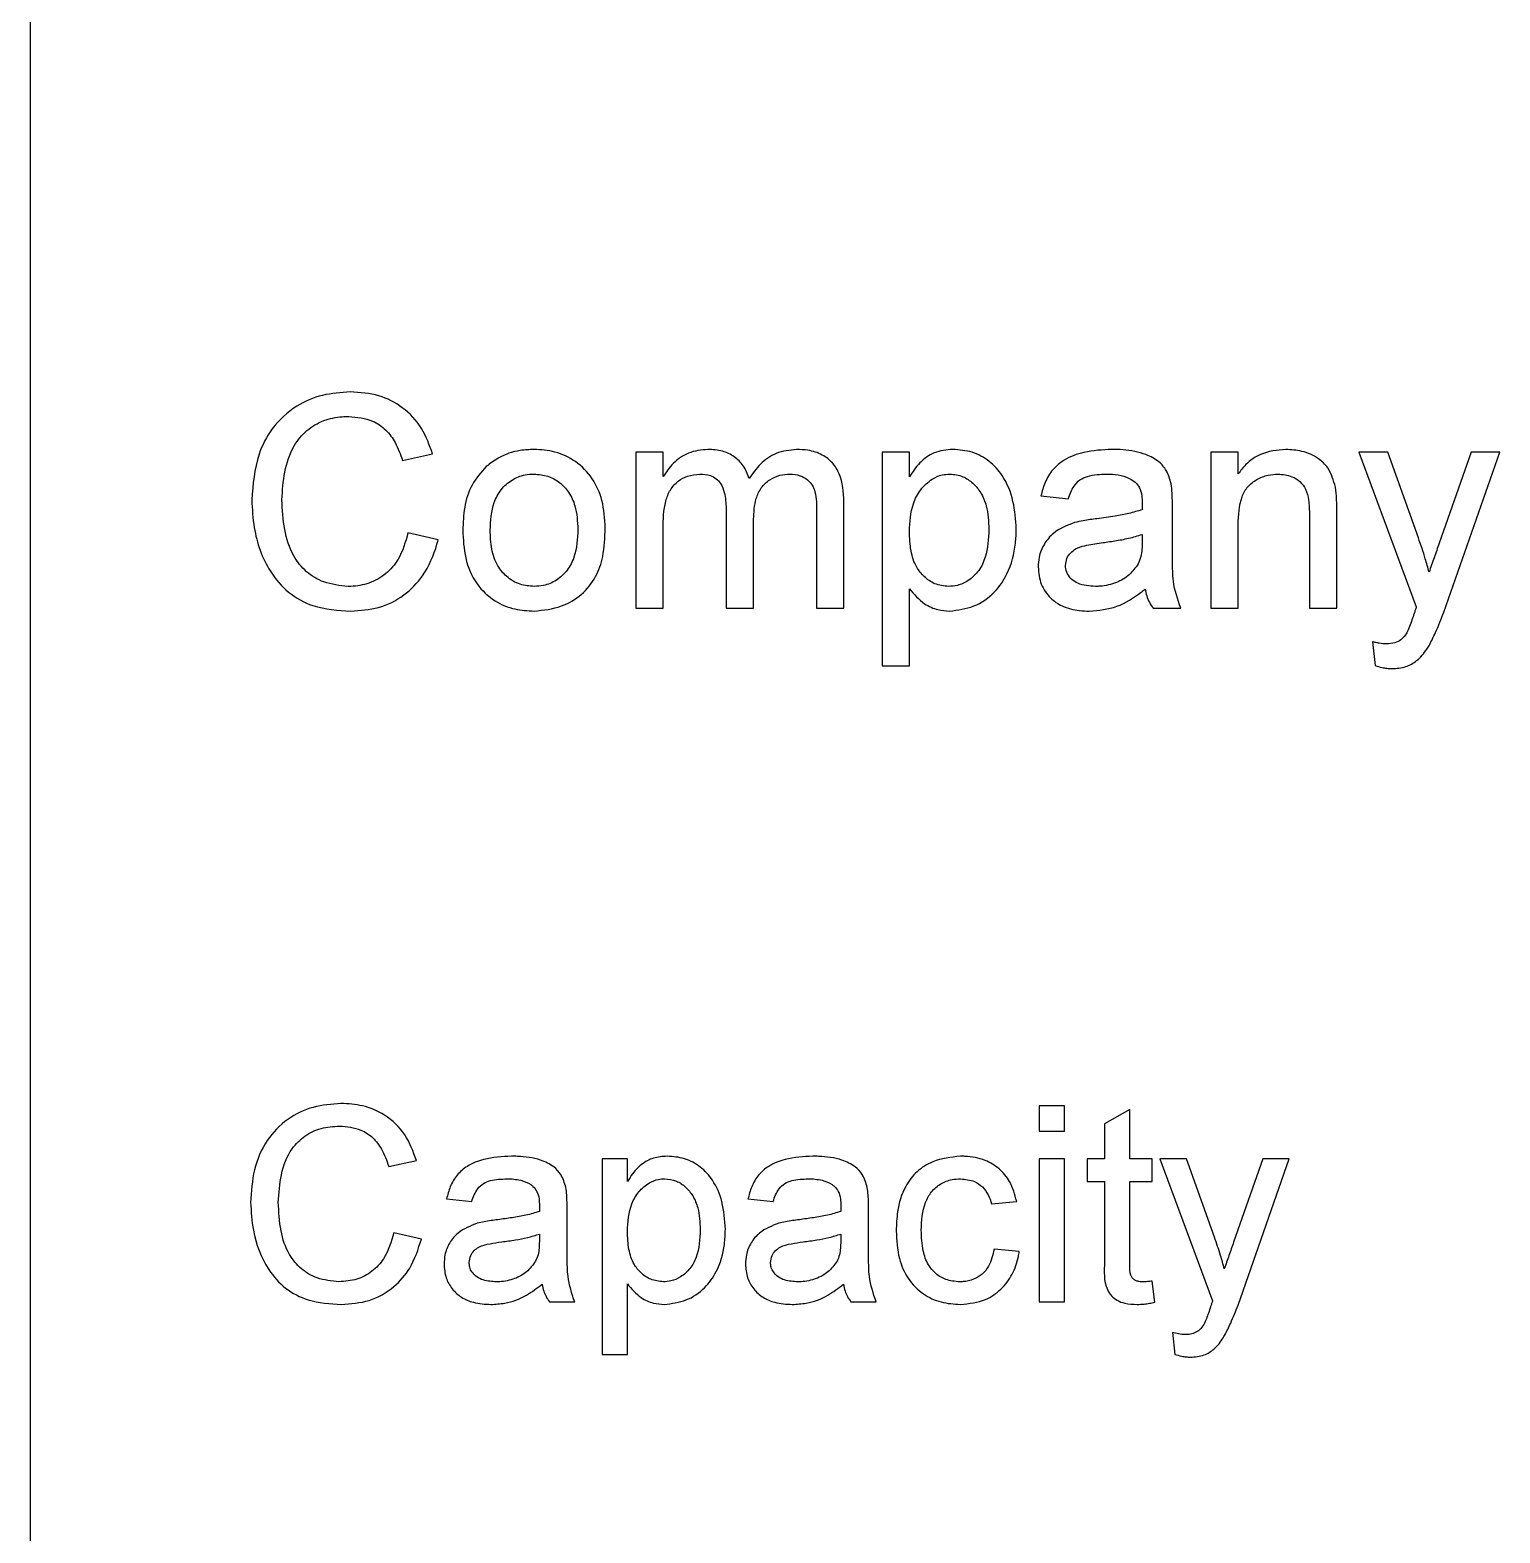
# Model space of a CAD drawing. Extents: x 75 to 2075, y 25 to 1460.
# Drawn here: x 801.24 to 822.43, y 1166.2 to 1187.87 of the extents above; entities that cross this region are included whole.
import ezdxf

# ---------------------------------------------------------------- set-up
doc = ezdxf.new("R2010")
doc.units = 0
doc.header["$LTSCALE"] = 5
doc.linetypes.add('SLD-KATı', pattern=[0])
doc.layers.get('0').update_dxf_attribs({"linetype": 'CONTINUOUS'})

msp = doc.modelspace()

# ---------------------------------------------------------------- linework, layer by layer
at = {"color": 7, "linetype": 'SLD-KATı'}
for p, q in [((801.237, 1221.529), (801.237, 1147.529)), ((806.608, 1181.661), (807.043, 1181.754)), ((809.971, 1181.781), (809.971, 1179.529)), ((810.367, 1181.781), (809.971, 1181.781)), ((810.367, 1181.43), (810.367, 1181.781)), ((813.523, 1181.781), (813.523, 1178.699)), ((813.918, 1181.781), (813.523, 1181.781)), ((813.918, 1181.423), (813.918, 1181.781)), ((818.264, 1181.781), (818.264, 1179.529)), ((818.659, 1181.781), (818.264, 1181.781)), ((818.659, 1181.467), (818.659, 1181.781)), ((820.398, 1181.781), (821.228, 1179.548)), ((820.816, 1181.781), (820.398, 1181.781)), ((821.258, 1180.544), (820.816, 1181.781)), ((822.018, 1181.781), (821.559, 1180.468)), ((821.627, 1179.475), (822.434, 1181.781)), ((822.434, 1181.781), (822.018, 1181.781)), ((811.275, 1180.965), (811.275, 1179.529)), ((812.974, 1179.529), (812.974, 1181.067)), ((815.814, 1181.149), (816.21, 1181.109)), ((817.711, 1180.506), (817.711, 1180.989)), ((811.671, 1179.529), (811.671, 1180.813)), ((812.579, 1180.921), (812.579, 1179.529)), ((819.687, 1180.873), (819.687, 1179.529)), ((820.082, 1179.529), (820.082, 1180.907)), ((807.122, 1180.515), (806.687, 1180.616)), ((810.367, 1179.529), (810.367, 1180.676)), ((817.276, 1180.595), (817.275, 1180.481)), ((818.659, 1179.529), (818.659, 1180.736)), ((813.918, 1178.699), (813.918, 1179.811)), ((809.971, 1179.529), (810.367, 1179.529)), ((811.275, 1179.529), (811.671, 1179.529)), ((812.579, 1179.529), (812.974, 1179.529)), ((817.434, 1179.529), (817.83, 1179.529)), ((818.264, 1179.529), (818.659, 1179.529)), ((819.687, 1179.529), (820.082, 1179.529)), ((820.595, 1179.048), (820.635, 1178.704)), ((813.523, 1178.699), (813.918, 1178.699)), ((815.791, 1172.354), (815.791, 1171.992)), ((816.154, 1172.354), (815.791, 1172.354)), ((816.154, 1171.992), (816.154, 1172.354)), ((817.095, 1172.302), (816.733, 1172.096)), ((817.095, 1171.593), (817.095, 1172.302)), ((816.733, 1172.096), (816.733, 1171.593)), ((815.791, 1171.992), (816.154, 1171.992)), ((806.41, 1171.483), (806.809, 1171.569)), ((809.851, 1171.593), (809.489, 1171.593)), ((809.489, 1171.593), (809.489, 1168.768)), ((809.851, 1171.265), (809.851, 1171.593)), ((815.791, 1171.593), (815.791, 1169.529)), ((816.154, 1171.593), (815.791, 1171.593)), ((816.154, 1169.529), (816.154, 1171.593)), ((816.733, 1171.593), (816.48, 1171.593)), ((816.48, 1171.593), (816.48, 1171.267)), ((817.421, 1171.593), (817.095, 1171.593)), ((817.421, 1171.267), (817.421, 1171.593)), ((817.913, 1171.593), (817.53, 1171.593)), ((817.53, 1171.593), (818.291, 1169.546)), ((818.318, 1170.46), (817.913, 1171.593)), ((819.015, 1171.593), (818.594, 1170.39)), ((818.657, 1169.48), (819.396, 1171.593)), ((819.396, 1171.593), (819.015, 1171.593)), ((816.48, 1171.267), (816.733, 1171.267)), ((816.733, 1171.267), (816.733, 1170.109)), ((817.095, 1171.267), (817.421, 1171.267)), ((817.095, 1170.096), (817.095, 1171.267)), ((807.243, 1171.014), (807.606, 1170.977)), ((811.59, 1171.014), (811.952, 1170.977)), ((808.982, 1170.425), (808.982, 1170.867)), ((813.328, 1170.425), (813.328, 1170.867)), ((815.103, 1170.941), (815.465, 1170.977)), ((806.881, 1170.433), (806.483, 1170.526)), ((808.584, 1170.507), (808.582, 1170.401)), ((812.93, 1170.507), (812.928, 1170.401)), ((815.502, 1170.253), (815.139, 1170.289)), ((809.851, 1168.768), (809.851, 1169.788)), ((817.457, 1169.523), (817.421, 1169.827)), ((808.728, 1169.529), (809.091, 1169.529)), ((813.075, 1169.529), (813.437, 1169.529)), ((815.791, 1169.529), (816.154, 1169.529)), ((817.711, 1169.088), (817.747, 1168.772)), ((809.489, 1168.768), (809.851, 1168.768))]:
    msp.add_line(p, q, dxfattribs=at)
for points, knots in [([(805.855, 1182.65), (805.72, 1182.64), (805.451, 1182.621), (805.048, 1182.449), (804.723, 1182.15), (804.479, 1181.678), (804.452, 1181.316), (804.435, 1181.092)], [0, 0, 0, 0, 0.170107, 0.34087, 0.544208, 0.718789, 1, 1, 1, 1]), ([(807.043, 1181.754), (806.997, 1181.882), (806.905, 1182.138), (806.626, 1182.434), (806.262, 1182.622), (805.995, 1182.641), (805.855, 1182.65)], [0, 0, 0, 0, 0.251055, 0.504599, 0.739603, 1, 1, 1, 1]), ([(804.869, 1181.094), (804.878, 1181.228), (804.895, 1181.496), (805.009, 1181.849), (805.219, 1182.103), (805.464, 1182.248), (805.68, 1182.291), (805.802, 1182.294), (805.834, 1182.294)], [0, 0, 0, 0, 0.23102, 0.463342, 0.626181, 0.789221, 0.944775, 1, 1, 1, 1]), ([(805.834, 1182.294), (805.952, 1182.284), (806.148, 1182.266), (806.375, 1182.108), (806.521, 1181.908), (806.577, 1181.749), (806.608, 1181.661)], [0, 0, 0, 0, 0.323378, 0.533942, 0.74363, 1, 1, 1, 1]), ([(808.506, 1181.82), (808.439, 1181.817), (808.26, 1181.809), (808.017, 1181.727), (807.872, 1181.616), (807.816, 1181.573)], [0, 0, 0, 0, 0.268174, 0.717777, 1, 1, 1, 1]), ([(809.532, 1180.686), (809.524, 1180.821), (809.511, 1181.071), (809.359, 1181.41), (809.118, 1181.656), (808.818, 1181.8), (808.607, 1181.814), (808.506, 1181.82)], [0, 0, 0, 0, 0.23409, 0.433969, 0.634552, 0.823269, 1, 1, 1, 1]), ([(811.01, 1181.82), (810.915, 1181.81), (810.732, 1181.791), (810.508, 1181.634), (810.412, 1181.496), (810.367, 1181.43)], [0, 0, 0, 0, 0.359281, 0.693499, 1, 1, 1, 1]), ([(811.609, 1181.402), (811.584, 1181.465), (811.536, 1181.586), (811.396, 1181.722), (811.217, 1181.808), (811.083, 1181.816), (811.01, 1181.82)], [0, 0, 0, 0, 0.25606, 0.490183, 0.724681, 1, 1, 1, 1]), ([(812.292, 1181.82), (812.191, 1181.809), (811.997, 1181.788), (811.762, 1181.618), (811.659, 1181.473), (811.609, 1181.402)], [0, 0, 0, 0, 0.359445, 0.688945, 1, 1, 1, 1]), ([(812.974, 1181.067), (812.966, 1181.205), (812.955, 1181.405), (812.816, 1181.632), (812.658, 1181.755), (812.473, 1181.813), (812.346, 1181.818), (812.292, 1181.82)], [0, 0, 0, 0, 0.349663, 0.510008, 0.670729, 0.859645, 1, 1, 1, 1]), ([(814.544, 1181.82), (814.452, 1181.812), (814.275, 1181.796), (814.057, 1181.634), (813.964, 1181.494), (813.918, 1181.423)], [0, 0, 0, 0, 0.350672, 0.67459, 1, 1, 1, 1]), ([(815.459, 1180.671), (815.45, 1180.805), (815.433, 1181.074), (815.295, 1181.42), (815.077, 1181.659), (814.826, 1181.798), (814.638, 1181.813), (814.544, 1181.82)], [0, 0, 0, 0, 0.244549, 0.491077, 0.659837, 0.828733, 1, 1, 1, 1]), ([(816.835, 1181.82), (816.701, 1181.813), (816.464, 1181.801), (816.17, 1181.693), (815.976, 1181.535), (815.868, 1181.349), (815.832, 1181.214), (815.814, 1181.149)], [0, 0, 0, 0, 0.299431, 0.527413, 0.688161, 0.848775, 1, 1, 1, 1]), ([(817.692, 1181.326), (817.673, 1181.392), (817.639, 1181.509), (817.51, 1181.66), (817.295, 1181.771), (817.057, 1181.816), (816.89, 1181.819), (816.835, 1181.82)], [0, 0, 0, 0, 0.186452, 0.336416, 0.535957, 0.84797, 1, 1, 1, 1]), ([(819.345, 1181.82), (819.22, 1181.808), (819.008, 1181.787), (818.781, 1181.628), (818.694, 1181.513), (818.659, 1181.467)], [0, 0, 0, 0, 0.463719, 0.782332, 1, 1, 1, 1]), ([(820.061, 1181.276), (820.034, 1181.374), (819.989, 1181.533), (819.804, 1181.71), (819.589, 1181.804), (819.424, 1181.815), (819.345, 1181.82)], [0, 0, 0, 0, 0.303958, 0.495123, 0.760875, 1, 1, 1, 1]), ([(807.816, 1181.573), (807.74, 1181.488), (807.589, 1181.319), (807.492, 1180.988), (807.482, 1180.765), (807.477, 1180.655)], [0, 0, 0, 0, 0.335126, 0.670135, 1, 1, 1, 1]), ([(807.872, 1180.656), (807.88, 1180.792), (807.891, 1180.999), (808.022, 1181.247), (808.179, 1181.387), (808.351, 1181.457), (808.462, 1181.463), (808.506, 1181.465)], [0, 0, 0, 0, 0.3491577, 0.530331, 0.712121, 0.8865012, 1, 1, 1, 1]), ([(808.506, 1181.465), (808.574, 1181.459), (808.705, 1181.448), (808.878, 1181.349), (809.016, 1181.202), (809.122, 1180.97), (809.131, 1180.782), (809.137, 1180.668)], [0, 0, 0, 0, 0.1769172, 0.3439894, 0.5104792, 0.7002836, 1, 1, 1, 1]), ([(810.367, 1180.676), (810.369, 1180.811), (810.372, 1181.004), (810.462, 1181.24), (810.574, 1181.365), (810.725, 1181.447), (810.836, 1181.458), (810.896, 1181.465)], [0, 0, 0, 0, 0.373353, 0.532127, 0.69216, 0.83141, 1, 1, 1, 1]), ([(810.896, 1181.465), (810.948, 1181.461), (811.031, 1181.456), (811.135, 1181.402), (811.208, 1181.319), (811.267, 1181.171), (811.272, 1181.045), (811.275, 1180.965)], [0, 0, 0, 0, 0.213359, 0.344505, 0.476006, 0.669633, 1, 1, 1, 1]), ([(811.671, 1180.813), (811.675, 1180.914), (811.683, 1181.072), (811.773, 1181.271), (811.897, 1181.387), (812.045, 1181.455), (812.147, 1181.462), (812.197, 1181.465)], [0, 0, 0, 0, 0.3174814, 0.4962814, 0.6764211, 0.844797, 1, 1, 1, 1]), ([(812.197, 1181.465), (812.246, 1181.461), (812.337, 1181.454), (812.447, 1181.389), (812.522, 1181.307), (812.579, 1181.15), (812.579, 1181.018), (812.579, 1180.921)], [0, 0, 0, 0, 0.193161, 0.354353, 0.487888, 0.621387, 1, 1, 1, 1]), ([(813.918, 1180.636), (813.925, 1180.772), (813.936, 1180.985), (814.071, 1181.245), (814.222, 1181.386), (814.375, 1181.457), (814.463, 1181.462), (814.5, 1181.465)], [0, 0, 0, 0, 0.359198, 0.561509, 0.764111, 0.902199, 1, 1, 1, 1]), ([(814.5, 1181.465), (814.565, 1181.458), (814.688, 1181.444), (814.84, 1181.336), (814.959, 1181.194), (815.051, 1180.964), (815.059, 1180.781), (815.064, 1180.666)], [0, 0, 0, 0, 0.1774002, 0.3333676, 0.4982612, 0.6853025, 1, 1, 1, 1]), ([(816.21, 1181.109), (816.232, 1181.173), (816.269, 1181.275), (816.373, 1181.386), (816.536, 1181.457), (816.67, 1181.461), (816.764, 1181.465)], [0, 0, 0, 0, 0.278955, 0.44667, 0.614796, 1, 1, 1, 1]), ([(816.764, 1181.465), (816.819, 1181.463), (816.929, 1181.458), (817.073, 1181.418), (817.146, 1181.366), (817.174, 1181.346)], [0, 0, 0, 0, 0.3792914, 0.7612474, 1, 1, 1, 1]), ([(818.659, 1180.736), (818.664, 1180.873), (818.671, 1181.065), (818.789, 1181.29), (818.928, 1181.393), (819.08, 1181.456), (819.187, 1181.462), (819.235, 1181.465)], [0, 0, 0, 0, 0.381681, 0.539888, 0.698654, 0.862566, 1, 1, 1, 1]), ([(819.235, 1181.465), (819.303, 1181.458), (819.417, 1181.447), (819.554, 1181.361), (819.643, 1181.244), (819.683, 1181.073), (819.685, 1180.947), (819.687, 1180.873)], [0, 0, 0, 0, 0.237268, 0.395755, 0.55541, 0.741862, 1, 1, 1, 1]), ([(817.174, 1181.346), (817.197, 1181.321), (817.245, 1181.265), (817.272, 1181.156), (817.275, 1181.079), (817.276, 1181.043)], [0, 0, 0, 0, 0.300023, 0.666959, 1, 1, 1, 1]), ([(817.711, 1180.989), (817.711, 1181.022), (817.71, 1181.089), (817.707, 1181.202), (817.698, 1181.281), (817.692, 1181.326)], [0, 0, 0, 0, 0.295372, 0.590826, 1, 1, 1, 1]), ([(820.082, 1180.907), (820.082, 1180.94), (820.081, 1181.007), (820.079, 1181.13), (820.068, 1181.219), (820.061, 1181.276)], [0, 0, 0, 0, 0.2703005, 0.5405167, 1, 1, 1, 1]), ([(804.435, 1181.092), (804.442, 1180.959), (804.461, 1180.601), (804.629, 1180.123), (804.95, 1179.743), (805.356, 1179.519), (805.677, 1179.5), (805.863, 1179.489)], [0, 0, 0, 0, 0.165419, 0.4426, 0.607093, 0.772194, 1, 1, 1, 1]), ([(805.823, 1179.845), (805.704, 1179.857), (805.488, 1179.88), (805.212, 1180.044), (805.005, 1180.307), (804.89, 1180.672), (804.876, 1180.951), (804.869, 1181.094)], [0, 0, 0, 0, 0.2004609, 0.3640003, 0.5281959, 0.7568478, 1, 1, 1, 1]), ([(817.276, 1181.043), (817.276, 1181.035), (817.276, 1181.02), (817.275, 1180.989), (817.275, 1180.966), (817.275, 1180.951)], [0, 0, 0, 0, 0.250264, 0.500226, 1, 1, 1, 1]), ([(816.298, 1180.765), (816.19, 1180.723), (816.017, 1180.657), (815.855, 1180.459), (815.784, 1180.287), (815.777, 1180.172), (815.775, 1180.126)], [0, 0, 0, 0, 0.383397, 0.613235, 0.84255, 1, 1, 1, 1]), ([(816.623, 1180.821), (816.59, 1180.817), (816.524, 1180.809), (816.415, 1180.792), (816.341, 1180.774), (816.298, 1180.765)], [0, 0, 0, 0, 0.303146, 0.606343, 1, 1, 1, 1]), ([(817.275, 1180.951), (817.211, 1180.932), (817.083, 1180.893), (816.864, 1180.854), (816.711, 1180.833), (816.623, 1180.821)], [0, 0, 0, 0, 0.301093, 0.601913, 1, 1, 1, 1]), ([(806.687, 1180.616), (806.65, 1180.485), (806.589, 1180.264), (806.376, 1180.016), (806.133, 1179.879), (805.938, 1179.847), (805.836, 1179.845), (805.823, 1179.845)], [0, 0, 0, 0, 0.319752, 0.538304, 0.75747, 0.969147, 1, 1, 1, 1]), ([(807.477, 1180.655), (807.484, 1180.52), (807.497, 1180.25), (807.652, 1179.88), (807.92, 1179.629), (808.217, 1179.505), (808.413, 1179.494), (808.506, 1179.489)], [0, 0, 0, 0, 0.229184, 0.461167, 0.66613, 0.841866, 1, 1, 1, 1]), ([(808.506, 1179.845), (808.438, 1179.85), (808.294, 1179.862), (808.108, 1179.974), (807.962, 1180.152), (807.883, 1180.387), (807.876, 1180.565), (807.872, 1180.656)], [0, 0, 0, 0, 0.17423, 0.37239, 0.541228, 0.763696, 1, 1, 1, 1]), ([(808.506, 1179.489), (808.641, 1179.503), (808.887, 1179.528), (809.199, 1179.716), (809.406, 1179.97), (809.519, 1180.307), (809.527, 1180.548), (809.532, 1180.686)], [0, 0, 0, 0, 0.227015, 0.411384, 0.596442, 0.767936, 1, 1, 1, 1]), ([(809.137, 1180.668), (809.13, 1180.532), (809.12, 1180.324), (808.993, 1180.072), (808.837, 1179.927), (808.663, 1179.854), (808.551, 1179.847), (808.506, 1179.845)], [0, 0, 0, 0, 0.345851, 0.5279499, 0.710738, 0.8845611, 1, 1, 1, 1]), ([(814.484, 1179.845), (814.416, 1179.852), (814.285, 1179.866), (814.129, 1179.979), (814.001, 1180.137), (813.928, 1180.366), (813.921, 1180.542), (813.918, 1180.636)], [0, 0, 0, 0, 0.1860919, 0.3551086, 0.5148392, 0.741395, 1, 1, 1, 1]), ([(815.064, 1180.666), (815.057, 1180.53), (815.048, 1180.323), (814.929, 1180.068), (814.783, 1179.929), (814.626, 1179.854), (814.527, 1179.847), (814.484, 1179.845)], [0, 0, 0, 0, 0.358569, 0.546556, 0.735486, 0.88601, 1, 1, 1, 1]), ([(814.498, 1179.489), (814.617, 1179.504), (814.857, 1179.535), (815.151, 1179.741), (815.363, 1180.059), (815.45, 1180.382), (815.457, 1180.603), (815.459, 1180.671)], [0, 0, 0, 0, 0.211084, 0.423082, 0.608419, 0.87919, 1, 1, 1, 1]), ([(816.682, 1180.473), (816.748, 1180.482), (816.881, 1180.5), (817.081, 1180.536), (817.211, 1180.575), (817.276, 1180.595)], [0, 0, 0, 0, 0.3289521, 0.6634087, 1, 1, 1, 1]), ([(821.412, 1180.05), (821.394, 1180.114), (821.363, 1180.229), (821.311, 1180.394), (821.275, 1180.494), (821.258, 1180.544)], [0, 0, 0, 0, 0.3861378, 0.6929224, 1, 1, 1, 1]), ([(805.863, 1179.489), (805.998, 1179.498), (806.269, 1179.517), (806.636, 1179.699), (806.939, 1180.015), (807.068, 1180.313), (807.116, 1180.494), (807.122, 1180.515)], [0, 0, 0, 0, 0.228757, 0.459709, 0.679393, 0.963163, 1, 1, 1, 1]), ([(816.17, 1180.148), (816.174, 1180.182), (816.182, 1180.249), (816.238, 1180.331), (816.326, 1180.399), (816.478, 1180.444), (816.603, 1180.462), (816.682, 1180.473)], [0, 0, 0, 0, 0.15147, 0.29985, 0.432632, 0.64034, 1, 1, 1, 1]), ([(817.275, 1180.481), (817.274, 1180.447), (817.272, 1180.378), (817.259, 1180.271), (817.23, 1180.203), (817.216, 1180.168)], [0, 0, 0, 0, 0.312049, 0.650113, 1, 1, 1, 1]), ([(817.83, 1179.529), (817.786, 1179.658), (817.712, 1179.881), (817.714, 1180.214), (817.712, 1180.409), (817.711, 1180.506)], [0, 0, 0, 0, 0.40908, 0.704256, 1, 1, 1, 1]), ([(821.559, 1180.468), (821.534, 1180.398), (821.497, 1180.294), (821.448, 1180.154), (821.424, 1180.085), (821.412, 1180.05)], [0, 0, 0, 0, 0.499996, 0.749954, 1, 1, 1, 1]), ([(815.775, 1180.126), (815.783, 1180.04), (815.798, 1179.875), (815.936, 1179.678), (816.131, 1179.543), (816.331, 1179.495), (816.465, 1179.49), (816.512, 1179.489)], [0, 0, 0, 0, 0.231164, 0.448357, 0.633013, 0.871314, 1, 1, 1, 1]), ([(816.602, 1179.845), (816.514, 1179.85), (816.391, 1179.857), (816.258, 1179.942), (816.193, 1180.023), (816.172, 1180.098), (816.17, 1180.139), (816.17, 1180.148)], [0, 0, 0, 0, 0.43988, 0.613996, 0.788988, 0.955946, 1, 1, 1, 1]), ([(817.216, 1180.168), (817.176, 1180.113), (817.093, 1180.001), (816.899, 1179.888), (816.727, 1179.848), (816.624, 1179.845), (816.602, 1179.845)], [0, 0, 0, 0, 0.279468, 0.574237, 0.908368, 1, 1, 1, 1]), ([(813.918, 1179.811), (813.985, 1179.733), (814.099, 1179.6), (814.314, 1179.501), (814.441, 1179.493), (814.498, 1179.489)], [0, 0, 0, 0, 0.4483866, 0.7529335, 1, 1, 1, 1]), ([(816.512, 1179.489), (816.648, 1179.501), (816.921, 1179.526), (817.174, 1179.693), (817.298, 1179.791), (817.316, 1179.805)], [0, 0, 0, 0, 0.459988, 0.921467, 1, 1, 1, 1]), ([(817.316, 1179.805), (817.323, 1179.772), (817.337, 1179.707), (817.376, 1179.613), (817.415, 1179.557), (817.434, 1179.529)], [0, 0, 0, 0, 0.3295928, 0.6600315, 1, 1, 1, 1]), ([(821.197, 1179.456), (821.186, 1179.424), (821.165, 1179.361), (821.133, 1179.266), (821.105, 1179.205), (821.091, 1179.174)], [0, 0, 0, 0, 0.332339, 0.665685, 1, 1, 1, 1]), ([(821.228, 1179.548), (821.225, 1179.54), (821.22, 1179.525), (821.21, 1179.494), (821.202, 1179.471), (821.197, 1179.456)], [0, 0, 0, 0, 0.249982, 0.499888, 1, 1, 1, 1]), ([(821.416, 1178.999), (821.446, 1179.059), (821.501, 1179.166), (821.567, 1179.327), (821.607, 1179.426), (821.627, 1179.475)], [0, 0, 0, 0, 0.384353, 0.69207, 1, 1, 1, 1]), ([(820.794, 1179.015), (820.76, 1179.017), (820.71, 1179.021), (820.644, 1179.034), (820.612, 1179.044), (820.595, 1179.048)], [0, 0, 0, 0, 0.494942, 0.746941, 1, 1, 1, 1]), ([(821.091, 1179.174), (821.065, 1179.138), (821.02, 1179.076), (820.911, 1179.021), (820.836, 1179.017), (820.794, 1179.015)], [0, 0, 0, 0, 0.372644, 0.641404, 1, 1, 1, 1]), ([(820.877, 1178.659), (820.945, 1178.664), (821.072, 1178.673), (821.252, 1178.775), (821.354, 1178.897), (821.404, 1178.98), (821.416, 1178.999)], [0, 0, 0, 0, 0.300425, 0.564961, 0.899454, 1, 1, 1, 1]), ([(820.635, 1178.704), (820.667, 1178.694), (820.722, 1178.677), (820.803, 1178.663), (820.852, 1178.66), (820.877, 1178.659)], [0, 0, 0, 0, 0.4050817, 0.7008623, 1, 1, 1, 1]), ([(805.72, 1172.39), (805.585, 1172.379), (805.315, 1172.358), (804.934, 1172.177), (804.629, 1171.861), (804.446, 1171.433), (804.428, 1171.12), (804.418, 1170.962)], [0, 0, 0, 0, 0.1858, 0.372527, 0.569172, 0.781845, 1, 1, 1, 1]), ([(806.809, 1171.569), (806.762, 1171.696), (806.668, 1171.953), (806.379, 1172.229), (806.045, 1172.371), (805.825, 1172.384), (805.72, 1172.39)], [0, 0, 0, 0, 0.274469, 0.552025, 0.78715, 1, 1, 1, 1]), ([(804.817, 1170.964), (804.825, 1171.097), (804.843, 1171.366), (804.971, 1171.71), (805.193, 1171.931), (805.434, 1172.048), (805.611, 1172.058), (805.701, 1172.064)], [0, 0, 0, 0, 0.252424, 0.507257, 0.669157, 0.831464, 1, 1, 1, 1]), ([(805.701, 1172.064), (805.806, 1172.055), (805.981, 1172.039), (806.187, 1171.902), (806.327, 1171.719), (806.38, 1171.568), (806.41, 1171.483)], [0, 0, 0, 0, 0.313463, 0.521239, 0.728319, 1, 1, 1, 1]), ([(808.179, 1171.629), (808.044, 1171.622), (807.824, 1171.61), (807.555, 1171.504), (807.387, 1171.363), (807.291, 1171.194), (807.259, 1171.072), (807.243, 1171.014)], [0, 0, 0, 0, 0.327048, 0.535136, 0.693716, 0.85205, 1, 1, 1, 1]), ([(808.964, 1171.177), (808.945, 1171.242), (808.912, 1171.356), (808.778, 1171.497), (808.563, 1171.598), (808.349, 1171.627), (808.208, 1171.629), (808.179, 1171.629)], [0, 0, 0, 0, 0.203855, 0.355156, 0.571522, 0.912446, 1, 1, 1, 1]), ([(810.425, 1171.629), (810.358, 1171.625), (810.225, 1171.616), (810.033, 1171.508), (809.92, 1171.376), (809.864, 1171.285), (809.851, 1171.265)], [0, 0, 0, 0, 0.282014, 0.550702, 0.901466, 1, 1, 1, 1]), ([(811.264, 1170.576), (811.255, 1170.71), (811.238, 1170.957), (811.106, 1171.271), (810.911, 1171.484), (810.68, 1171.61), (810.509, 1171.623), (810.425, 1171.629)], [0, 0, 0, 0, 0.267073, 0.49035, 0.661878, 0.833531, 1, 1, 1, 1]), ([(812.525, 1171.629), (812.391, 1171.622), (812.17, 1171.61), (811.901, 1171.504), (811.734, 1171.363), (811.638, 1171.194), (811.605, 1171.072), (811.59, 1171.014)], [0, 0, 0, 0, 0.327048, 0.535137, 0.693717, 0.85205, 1, 1, 1, 1]), ([(813.311, 1171.177), (813.292, 1171.242), (813.258, 1171.356), (813.125, 1171.497), (812.909, 1171.598), (812.695, 1171.627), (812.554, 1171.629), (812.525, 1171.629)], [0, 0, 0, 0, 0.203855, 0.355156, 0.571524, 0.912446, 1, 1, 1, 1]), ([(814.653, 1171.629), (814.517, 1171.614), (814.291, 1171.589), (814.017, 1171.418), (813.83, 1171.168), (813.74, 1170.865), (813.731, 1170.645), (813.727, 1170.553)], [0, 0, 0, 0, 0.253271, 0.420366, 0.588262, 0.82773, 1, 1, 1, 1]), ([(815.465, 1170.977), (815.439, 1171.076), (815.391, 1171.252), (815.221, 1171.456), (814.997, 1171.59), (814.796, 1171.626), (814.675, 1171.629), (814.653, 1171.629)], [0, 0, 0, 0, 0.2659002, 0.4738935, 0.6819218, 0.942536, 1, 1, 1, 1]), ([(807.606, 1170.977), (807.629, 1171.042), (807.665, 1171.141), (807.771, 1171.241), (807.917, 1171.296), (808.034, 1171.3), (808.114, 1171.303)], [0, 0, 0, 0, 0.305061, 0.472479, 0.639708, 1, 1, 1, 1]), ([(808.114, 1171.303), (808.147, 1171.303), (808.214, 1171.301), (808.332, 1171.281), (808.428, 1171.244), (808.48, 1171.203), (808.49, 1171.194)], [0, 0, 0, 0, 0.250606, 0.501635, 0.898727, 1, 1, 1, 1]), ([(809.851, 1170.544), (809.859, 1170.681), (809.87, 1170.886), (810.009, 1171.122), (810.147, 1171.242), (810.281, 1171.298), (810.356, 1171.302), (810.385, 1171.303)], [0, 0, 0, 0, 0.3930891, 0.586573, 0.7801082, 0.9171176, 1, 1, 1, 1]), ([(810.385, 1171.303), (810.444, 1171.297), (810.556, 1171.285), (810.696, 1171.187), (810.805, 1171.056), (810.89, 1170.846), (810.897, 1170.677), (810.902, 1170.571)], [0, 0, 0, 0, 0.176094, 0.332226, 0.496668, 0.683754, 1, 1, 1, 1]), ([(811.952, 1170.977), (811.975, 1171.042), (812.011, 1171.141), (812.117, 1171.241), (812.263, 1171.296), (812.38, 1171.3), (812.46, 1171.303)], [0, 0, 0, 0, 0.305061, 0.47248, 0.639711, 1, 1, 1, 1]), ([(812.46, 1171.303), (812.494, 1171.303), (812.56, 1171.301), (812.678, 1171.281), (812.774, 1171.244), (812.826, 1171.203), (812.837, 1171.194)], [0, 0, 0, 0, 0.250606, 0.501635, 0.898727, 1, 1, 1, 1]), ([(814.089, 1170.563), (814.096, 1170.699), (814.105, 1170.896), (814.23, 1171.122), (814.365, 1171.238), (814.516, 1171.296), (814.614, 1171.301), (814.656, 1171.303)], [0, 0, 0, 0, 0.383793, 0.551341, 0.719228, 0.882615, 1, 1, 1, 1]), ([(814.656, 1171.303), (814.724, 1171.296), (814.84, 1171.285), (814.976, 1171.191), (815.061, 1171.076), (815.089, 1170.986), (815.103, 1170.941)], [0, 0, 0, 0, 0.325123, 0.549254, 0.773557, 1, 1, 1, 1]), ([(808.49, 1171.194), (808.51, 1171.171), (808.555, 1171.121), (808.58, 1171.02), (808.582, 1170.95), (808.584, 1170.917)], [0, 0, 0, 0, 0.30002, 0.666969, 1, 1, 1, 1]), ([(808.982, 1170.867), (808.982, 1170.9), (808.981, 1170.969), (808.978, 1171.072), (808.969, 1171.142), (808.964, 1171.177)], [0, 0, 0, 0, 0.322174, 0.660462, 1, 1, 1, 1]), ([(812.837, 1171.194), (812.857, 1171.171), (812.902, 1171.121), (812.926, 1171.02), (812.929, 1170.95), (812.93, 1170.917)], [0, 0, 0, 0, 0.30002, 0.666969, 1, 1, 1, 1]), ([(813.328, 1170.867), (813.328, 1170.9), (813.328, 1170.969), (813.325, 1171.072), (813.316, 1171.142), (813.311, 1171.177)], [0, 0, 0, 0, 0.322174, 0.660462, 1, 1, 1, 1]), ([(804.418, 1170.962), (804.426, 1170.828), (804.445, 1170.492), (804.61, 1170.049), (804.909, 1169.711), (805.278, 1169.518), (805.564, 1169.502), (805.728, 1169.492)], [0, 0, 0, 0, 0.18056, 0.453824, 0.617217, 0.781202, 1, 1, 1, 1]), ([(805.691, 1169.818), (805.585, 1169.829), (805.39, 1169.85), (805.138, 1169.995), (804.946, 1170.231), (804.836, 1170.568), (804.824, 1170.826), (804.817, 1170.964)], [0, 0, 0, 0, 0.194874, 0.35846, 0.522715, 0.746202, 1, 1, 1, 1]), ([(808.582, 1170.832), (808.518, 1170.813), (808.388, 1170.775), (808.188, 1170.741), (808.053, 1170.723), (807.985, 1170.714)], [0, 0, 0, 0, 0.3285758, 0.6639186, 1, 1, 1, 1]), ([(808.584, 1170.917), (808.584, 1170.91), (808.583, 1170.896), (808.582, 1170.868), (808.582, 1170.847), (808.582, 1170.832)], [0, 0, 0, 0, 0.24996, 0.500023, 1, 1, 1, 1]), ([(812.928, 1170.832), (812.864, 1170.813), (812.735, 1170.775), (812.534, 1170.741), (812.399, 1170.723), (812.331, 1170.714)], [0, 0, 0, 0, 0.3285758, 0.6639186, 1, 1, 1, 1]), ([(812.93, 1170.917), (812.93, 1170.91), (812.93, 1170.896), (812.929, 1170.868), (812.928, 1170.847), (812.928, 1170.832)], [0, 0, 0, 0, 0.24996, 0.500023, 1, 1, 1, 1]), ([(807.687, 1170.662), (807.588, 1170.624), (807.43, 1170.564), (807.281, 1170.384), (807.215, 1170.226), (807.21, 1170.119), (807.207, 1170.076)], [0, 0, 0, 0, 0.3808714, 0.6104757, 0.8396094, 1, 1, 1, 1]), ([(807.985, 1170.714), (807.952, 1170.709), (807.885, 1170.701), (807.786, 1170.685), (807.72, 1170.669), (807.687, 1170.662)], [0, 0, 0, 0, 0.330694, 0.664932, 1, 1, 1, 1]), ([(810.902, 1170.571), (810.895, 1170.434), (810.886, 1170.236), (810.762, 1170.005), (810.632, 1169.888), (810.494, 1169.826), (810.407, 1169.82), (810.37, 1169.818)], [0, 0, 0, 0, 0.392186, 0.569312, 0.746788, 0.893055, 1, 1, 1, 1]), ([(810.383, 1169.492), (810.49, 1169.506), (810.704, 1169.532), (810.97, 1169.713), (811.167, 1169.994), (811.254, 1170.294), (811.261, 1170.503), (811.264, 1170.576)], [0, 0, 0, 0, 0.205533, 0.4119244, 0.5962352, 0.8598818, 1, 1, 1, 1]), ([(812.034, 1170.662), (811.935, 1170.624), (811.777, 1170.564), (811.628, 1170.384), (811.562, 1170.226), (811.556, 1170.119), (811.554, 1170.076)], [0, 0, 0, 0, 0.3808718, 0.6104764, 0.8396092, 1, 1, 1, 1]), ([(812.331, 1170.714), (812.298, 1170.709), (812.232, 1170.701), (812.132, 1170.685), (812.066, 1170.669), (812.034, 1170.662)], [0, 0, 0, 0, 0.3306989, 0.6649346, 1, 1, 1, 1]), ([(813.727, 1170.553), (813.734, 1170.418), (813.746, 1170.179), (813.885, 1169.857), (814.102, 1169.637), (814.372, 1169.51), (814.56, 1169.498), (814.654, 1169.492)], [0, 0, 0, 0, 0.253122, 0.449596, 0.647342, 0.823352, 1, 1, 1, 1]), ([(814.641, 1169.818), (814.573, 1169.824), (814.449, 1169.835), (814.293, 1169.931), (814.175, 1170.072), (814.1, 1170.291), (814.093, 1170.462), (814.089, 1170.563)], [0, 0, 0, 0, 0.193068, 0.3517123, 0.5102829, 0.7121148, 1, 1, 1, 1]), ([(806.483, 1170.526), (806.445, 1170.394), (806.384, 1170.182), (806.176, 1169.96), (805.95, 1169.838), (805.779, 1169.825), (805.691, 1169.818)], [0, 0, 0, 0, 0.3499307, 0.5609258, 0.7721439, 1, 1, 1, 1]), ([(805.728, 1169.492), (805.863, 1169.502), (806.135, 1169.522), (806.484, 1169.72), (806.752, 1170.032), (806.835, 1170.289), (806.881, 1170.433)], [0, 0, 0, 0, 0.250048, 0.502895, 0.72112, 1, 1, 1, 1]), ([(807.569, 1170.096), (807.574, 1170.13), (807.582, 1170.195), (807.638, 1170.27), (807.731, 1170.338), (807.871, 1170.37), (807.983, 1170.386), (808.039, 1170.394)], [0, 0, 0, 0, 0.165791, 0.312468, 0.444461, 0.722581, 1, 1, 1, 1]), ([(808.039, 1170.394), (808.105, 1170.403), (808.229, 1170.42), (808.413, 1170.454), (808.526, 1170.489), (808.584, 1170.507)], [0, 0, 0, 0, 0.358844, 0.678426, 1, 1, 1, 1]), ([(808.582, 1170.401), (808.581, 1170.368), (808.579, 1170.303), (808.567, 1170.205), (808.541, 1170.145), (808.528, 1170.115)], [0, 0, 0, 0, 0.340442, 0.664752, 1, 1, 1, 1]), ([(809.091, 1169.529), (809.051, 1169.65), (808.983, 1169.856), (808.985, 1170.161), (808.983, 1170.337), (808.982, 1170.425)], [0, 0, 0, 0, 0.4178533, 0.7086761, 1, 1, 1, 1]), ([(810.37, 1169.818), (810.308, 1169.825), (810.189, 1169.838), (810.045, 1169.941), (809.928, 1170.086), (809.861, 1170.296), (809.855, 1170.457), (809.851, 1170.544)], [0, 0, 0, 0, 0.185416, 0.35458, 0.514011, 0.740159, 1, 1, 1, 1]), ([(811.916, 1170.096), (811.92, 1170.13), (811.928, 1170.195), (811.984, 1170.27), (812.077, 1170.338), (812.217, 1170.37), (812.329, 1170.386), (812.385, 1170.394)], [0, 0, 0, 0, 0.165791, 0.31247, 0.444464, 0.722584, 1, 1, 1, 1]), ([(812.385, 1170.394), (812.451, 1170.403), (812.576, 1170.42), (812.759, 1170.454), (812.873, 1170.489), (812.93, 1170.507)], [0, 0, 0, 0, 0.358848, 0.678426, 1, 1, 1, 1]), ([(812.928, 1170.401), (812.927, 1170.368), (812.926, 1170.303), (812.913, 1170.205), (812.888, 1170.145), (812.875, 1170.115)], [0, 0, 0, 0, 0.340442, 0.664752, 1, 1, 1, 1]), ([(813.437, 1169.529), (813.397, 1169.65), (813.329, 1169.856), (813.331, 1170.161), (813.329, 1170.337), (813.328, 1170.425)], [0, 0, 0, 0, 0.4178533, 0.7086761, 1, 1, 1, 1]), ([(818.459, 1170.006), (818.442, 1170.071), (818.412, 1170.179), (818.364, 1170.33), (818.333, 1170.416), (818.318, 1170.46)], [0, 0, 0, 0, 0.421227, 0.710527, 1, 1, 1, 1]), ([(818.594, 1170.39), (818.571, 1170.326), (818.538, 1170.23), (818.492, 1170.102), (818.47, 1170.038), (818.459, 1170.006)], [0, 0, 0, 0, 0.499934, 0.749993, 1, 1, 1, 1]), ([(815.139, 1170.289), (815.121, 1170.204), (815.092, 1170.07), (814.974, 1169.924), (814.844, 1169.847), (814.727, 1169.82), (814.659, 1169.819), (814.641, 1169.818)], [0, 0, 0, 0, 0.340352, 0.534285, 0.728287, 0.930908, 1, 1, 1, 1]), ([(814.654, 1169.492), (814.779, 1169.505), (814.994, 1169.527), (815.249, 1169.704), (815.412, 1169.922), (815.478, 1170.117), (815.498, 1170.229), (815.502, 1170.253)], [0, 0, 0, 0, 0.297169, 0.511233, 0.725165, 0.94222, 1, 1, 1, 1]), ([(807.207, 1170.076), (807.212, 1170.008), (807.222, 1169.879), (807.319, 1169.711), (807.455, 1169.586), (807.651, 1169.505), (807.798, 1169.497), (807.883, 1169.492)], [0, 0, 0, 0, 0.200781, 0.381871, 0.562457, 0.746358, 1, 1, 1, 1]), ([(807.966, 1169.818), (807.899, 1169.822), (807.799, 1169.827), (807.678, 1169.885), (807.611, 1169.951), (807.574, 1170.025), (807.571, 1170.073), (807.569, 1170.096)], [0, 0, 0, 0, 0.364253, 0.5489231, 0.7348669, 0.8742032, 1, 1, 1, 1]), ([(808.528, 1170.115), (808.487, 1170.06), (808.406, 1169.953), (808.221, 1169.851), (808.068, 1169.821), (807.98, 1169.819), (807.966, 1169.818)], [0, 0, 0, 0, 0.305791, 0.602309, 0.933285, 1, 1, 1, 1]), ([(811.554, 1170.076), (811.559, 1170.008), (811.569, 1169.879), (811.665, 1169.711), (811.802, 1169.586), (811.997, 1169.505), (812.144, 1169.497), (812.229, 1169.492)], [0, 0, 0, 0, 0.200781, 0.381873, 0.562459, 0.74636, 1, 1, 1, 1]), ([(812.312, 1169.818), (812.246, 1169.822), (812.146, 1169.827), (812.024, 1169.885), (811.958, 1169.951), (811.921, 1170.025), (811.917, 1170.073), (811.916, 1170.096)], [0, 0, 0, 0, 0.364249, 0.54892, 0.734867, 0.874203, 1, 1, 1, 1]), ([(812.875, 1170.115), (812.834, 1170.06), (812.753, 1169.953), (812.567, 1169.851), (812.415, 1169.821), (812.327, 1169.819), (812.312, 1169.818)], [0, 0, 0, 0, 0.305788, 0.602309, 0.933285, 1, 1, 1, 1]), ([(816.733, 1170.109), (816.725, 1169.969), (816.715, 1169.793), (816.827, 1169.614), (816.915, 1169.545), (817.043, 1169.498), (817.142, 1169.495), (817.202, 1169.492)], [0, 0, 0, 0, 0.440869, 0.558658, 0.675674, 0.804081, 1, 1, 1, 1]), ([(817.279, 1169.818), (817.256, 1169.819), (817.217, 1169.821), (817.166, 1169.841), (817.13, 1169.873), (817.093, 1169.943), (817.096, 1170.022), (817.095, 1170.082), (817.095, 1170.096)], [0, 0, 0, 0, 0.179319, 0.296745, 0.414372, 0.53716, 0.894911, 1, 1, 1, 1]), ([(807.883, 1169.492), (807.95, 1169.496), (808.128, 1169.505), (808.386, 1169.604), (808.547, 1169.727), (808.62, 1169.782)], [0, 0, 0, 0, 0.24829, 0.661964, 1, 1, 1, 1]), ([(808.62, 1169.782), (808.627, 1169.749), (808.64, 1169.688), (808.677, 1169.602), (808.711, 1169.553), (808.728, 1169.529)], [0, 0, 0, 0, 0.359612, 0.675698, 1, 1, 1, 1]), ([(809.851, 1169.788), (809.913, 1169.716), (810.016, 1169.595), (810.213, 1169.504), (810.33, 1169.496), (810.383, 1169.492)], [0, 0, 0, 0, 0.444358, 0.749305, 1, 1, 1, 1]), ([(812.229, 1169.492), (812.296, 1169.496), (812.475, 1169.505), (812.733, 1169.604), (812.894, 1169.727), (812.966, 1169.782)], [0, 0, 0, 0, 0.248293, 0.661964, 1, 1, 1, 1]), ([(812.966, 1169.782), (812.973, 1169.749), (812.986, 1169.688), (813.023, 1169.602), (813.058, 1169.553), (813.075, 1169.529)], [0, 0, 0, 0, 0.359612, 0.675698, 1, 1, 1, 1]), ([(817.421, 1169.827), (817.409, 1169.826), (817.386, 1169.824), (817.339, 1169.82), (817.303, 1169.819), (817.279, 1169.818)], [0, 0, 0, 0, 0.250073, 0.500177, 1, 1, 1, 1]), ([(817.202, 1169.492), (817.236, 1169.493), (817.295, 1169.496), (817.38, 1169.508), (817.432, 1169.518), (817.457, 1169.523)], [0, 0, 0, 0, 0.388628, 0.693909, 1, 1, 1, 1]), ([(818.291, 1169.546), (818.288, 1169.539), (818.283, 1169.525), (818.274, 1169.497), (818.267, 1169.476), (818.262, 1169.462)], [0, 0, 0, 0, 0.249875, 0.500064, 1, 1, 1, 1]), ([(818.463, 1169.044), (818.494, 1169.103), (818.545, 1169.204), (818.605, 1169.351), (818.64, 1169.437), (818.657, 1169.48)], [0, 0, 0, 0, 0.419396, 0.709639, 1, 1, 1, 1]), ([(818.262, 1169.462), (818.252, 1169.43), (818.232, 1169.371), (818.202, 1169.284), (818.178, 1169.23), (818.165, 1169.204)], [0, 0, 0, 0, 0.3626, 0.680791, 1, 1, 1, 1]), ([(817.893, 1169.058), (817.877, 1169.058), (817.846, 1169.059), (817.785, 1169.069), (817.741, 1169.081), (817.711, 1169.088)], [0, 0, 0, 0, 0.250669, 0.501427, 1, 1, 1, 1]), ([(818.165, 1169.204), (818.146, 1169.176), (818.11, 1169.125), (818.033, 1169.077), (817.959, 1169.059), (817.912, 1169.058), (817.893, 1169.058)], [0, 0, 0, 0, 0.310327, 0.566777, 0.822302, 1, 1, 1, 1]), ([(817.969, 1168.732), (818.037, 1168.737), (818.16, 1168.747), (818.33, 1168.852), (818.415, 1168.962), (818.457, 1169.033), (818.463, 1169.044)], [0, 0, 0, 0, 0.328604, 0.595768, 0.942216, 1, 1, 1, 1]), ([(817.747, 1168.772), (817.779, 1168.763), (817.831, 1168.747), (817.906, 1168.734), (817.948, 1168.733), (817.969, 1168.732)], [0, 0, 0, 0, 0.4419418, 0.719568, 1, 1, 1, 1])]:
    msp.add_open_spline(points, degree=3, knots=knots, dxfattribs=at)

doc.saveas('drawing.dxf')
